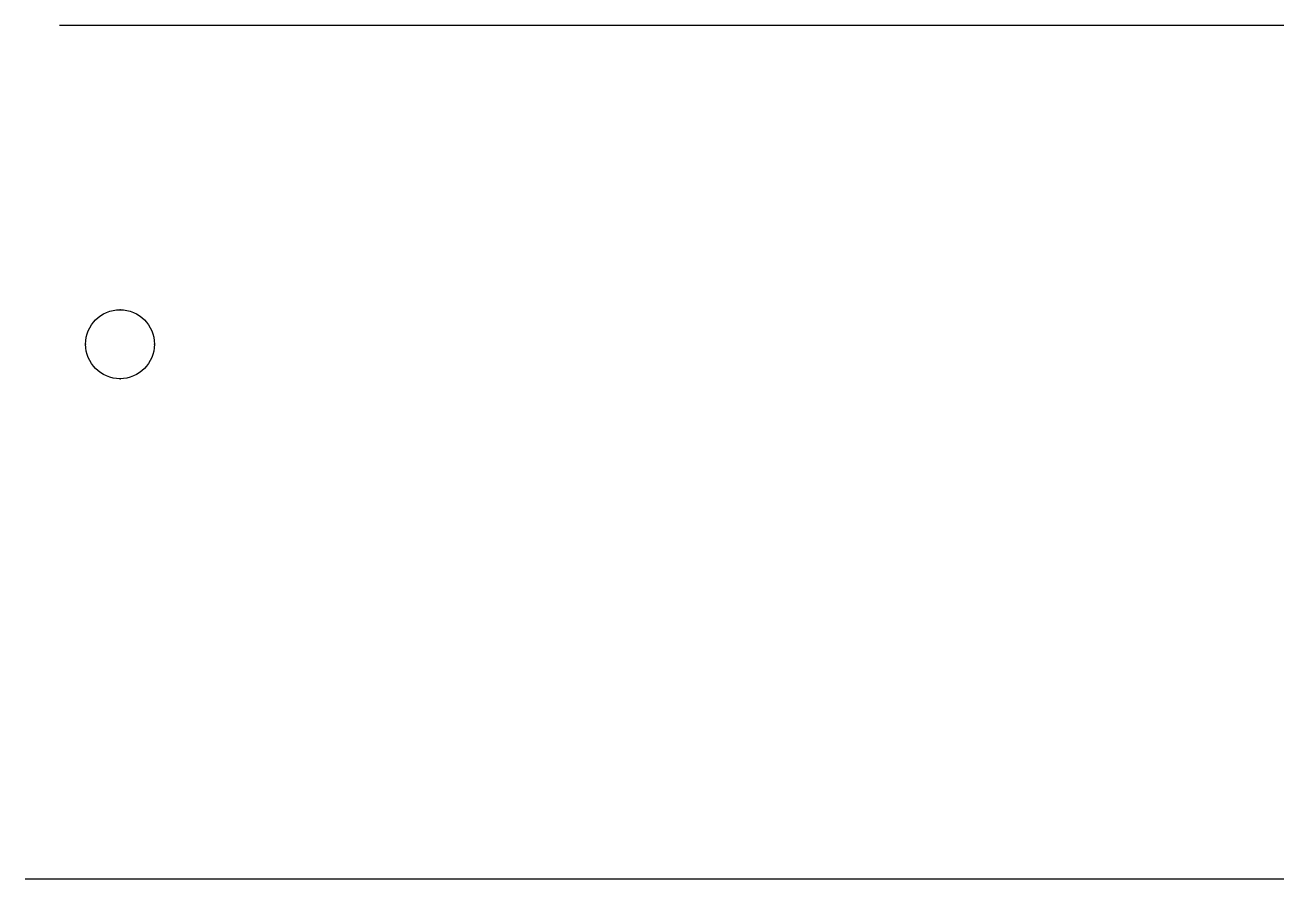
# Paper-space layout 'レイアウト1' of a CAD drawing. Header units: millimetres. Extents: x 123 to 269, y 84 to 183.
import ezdxf
from ezdxf.enums import TextEntityAlignment as Align

# ---------------------------------------------------------------- set-up
doc = ezdxf.new("R2010")
doc.units = ezdxf.units.MM
for name, color, linetype in [('LD_PORT_INOUT0_MULTI', 7, 'Continuous'), ('LD_SYMBOL', 7, 'Continuous'), ('LD_TEXT', 7, 'Continuous'), ('LD_USER_LINE_CONTINUOUS', 7, 'CONTINUOUS')]:
    doc.layers.add(name, color=color, linetype=linetype)
doc.styles.get("Standard").update_dxf_attribs({"font": 'arial.ttf'})

# ---------------------------------------------------------------- blocks, each defined once
blk = doc.blocks.new('DISC_FIELD')
at = {"layer": 'LD_PORT_INOUT0_MULTI'}
blk.add_point((0, 4), dxfattribs=at)
at = {"layer": 'LD_PORT_INOUT1_MULTI'}
blk.add_point((4, 0), dxfattribs=at)
at = {"layer": 'LD_PORT_INOUT2_MULTI'}
blk.add_point((0, -4), dxfattribs=at)
at = {"layer": 'LD_PORT_INOUT3_MULTI'}
blk.add_point((-4, 0), dxfattribs=at)
at = {"layer": 'LD_SYMBOL', "linetype": 'CONTINUOUS'}
blk.add_circle((0, 0), 4, dxfattribs=at)
at = {"layer": 'LD_TEXT'}
for tag, p in [('LABEL0', (0, 0.7)), ('LABEL1', (0, -2.3))]:
    blk.add_attdef(tag, text='', height=1.6, dxfattribs=at).set_placement(p, align=Align.CENTER)

psp = doc.layouts.new('レイアウト1')

# ---------------------------------------------------------------- linework, layer by layer
at = {"layer": 'LD_USER_LINE_CONTINUOUS', "linetype": 'CONTINUOUS'}
for p, q in [((127, 183), (269, 183)), ((123, 84), (269, 84))]:
    psp.add_line(p, q, dxfattribs=at)

# ---------------------------------------------------------------- block references
psp.add_blockref('DISC_FIELD', (134, 146))

doc.saveas('drawing.dxf')
